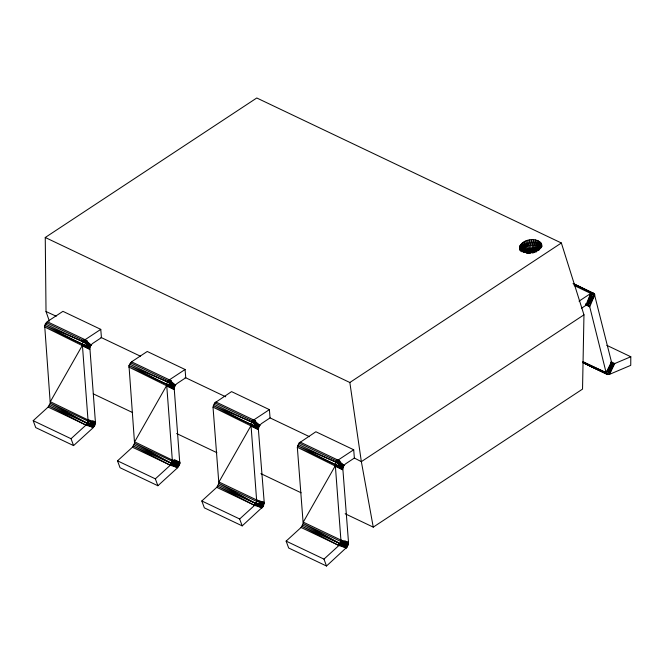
<?xml version="1.0" encoding="UTF-8"?>
<svg xmlns="http://www.w3.org/2000/svg" width="664" height="664" viewBox="0 0 664 664"><rect width="100%" height="100%" fill="white"/><g stroke="black" fill="none" stroke-linecap="round" stroke-linejoin="round"><path stroke-width="1" d="M541.708 246.618C541.583 235.081 517.057 238.891 520.02 249.888L519.489 247.913L520.435 250.901L519.514 246.809L520.584 250.793M606.805 345.33L630.8 356.759L630.75 365.349L609.477 374.363L607.851 374.554L583.59 362.884L607.851 374.554L612.689 363.565L611.453 361.838L594.263 293.704L573.605 283.644M536.504 251.515L521.198 250.718L522.809 248.66L522.85 242.551L524.02 247.738L534.171 252.569M49.377 321.21L46.023 311.532L45.252 237.488L256.777 97.981L561.362 242.991L583.963 314.836L582.535 389.096L373.251 527.133L345.156 513.762M100.77 329.361L85.083 339.702L83.116 341.918L82.328 344.118L88.088 421.15L85.963 425.093L71.04 438.713L73.571 445.602L93.392 427.508L95.516 423.566L89.864 347.861L91.068 344.998L92.62 343.454L101.434 337.636L100.77 329.361L62.931 311.341L47.244 321.691L44.662 325.352L50.248 403.131L48.123 407.073L33.2 420.694L35.731 427.591L73.571 445.602M185.082 369.499L169.395 379.841L167.428 382.049L166.639 384.257L172.399 461.289L170.274 465.223L155.351 478.844L157.883 485.741L177.703 467.647L179.828 463.704L174.175 388L175.379 385.137L176.931 383.593L185.746 377.774L185.082 369.499L147.242 351.48L131.555 361.83L128.974 365.49L134.56 443.27L132.435 447.212L117.511 460.833L120.043 467.722L157.883 485.741M270.057 417.913L269.393 409.63L231.553 391.619L214.787 402.907L213.019 407.115L218.871 483.409L216.746 487.351L201.823 500.971L204.354 507.86L242.194 525.88L262.977 506.665L264.214 502.432L258.404 429.575L258.927 426.653L261.243 423.732L270.057 417.913L309.49 436.688M354.368 458.052L353.704 449.769L315.865 431.758L299.099 443.046L297.331 447.245L303.182 523.547L301.058 527.49L286.134 541.11L288.666 547.999L326.505 566.019L347.289 546.804L348.525 542.571L342.798 468.278L344.002 465.406L345.554 463.862L354.368 458.052L361.357 461.654L373.251 527.133M242.194 525.88L239.662 518.982L254.586 505.362L256.711 501.42L250.951 424.387L251.739 422.188L253.706 419.98L269.393 409.63M326.505 566.019L323.974 559.121L338.897 545.501L341.022 541.558L335.262 464.526L336.05 462.327L338.017 460.119L353.704 449.769M536.18 252.046L521.854 249.664L521.572 243.522L522.809 248.66L524.02 247.738L524.352 241.696L525.456 246.917L533.632 252.876M524.02 247.738L525.456 246.917L526.054 240.974L527.067 246.228L532.644 252.685M541.583 246.601L541.409 243.522L541.094 247.73L540.189 246.917L540.77 242.551L541.094 247.73L526.56 253.009M525.456 246.917L527.067 246.228L527.888 240.409L528.818 245.697L532.262 253.108M527.067 246.228L528.818 245.697L529.806 240.028L531.408 251.249L533.657 239.828L534.312 245.141L530.569 253.001M528.013 253.49L539.027 246.228L539.832 241.688L540.189 246.917L527.009 253.424M528.818 245.697L530.644 245.331L531.748 239.828L532.495 245.141L537.624 245.688L540.189 246.917M529.332 253.108L537.624 245.688L538.604 240.966L539.027 246.228M529.664 253.474L536.039 245.323L537.135 240.409L537.624 245.688M534.312 245.141L535.466 240.019L536.039 245.323M630.8 356.759L614.781 363.54L609.477 374.363L612.689 363.565L610.855 362.677M586.885 304.925L590.752 293.422L592.985 292.865L587.972 304.892L585.748 305.448L581.448 308.287M609.477 374.363L613.677 363.789L614.781 363.54L611.087 361.78M585.748 305.448L590.752 293.422L574.144 285.52M610.921 362.419L613.677 363.789L612.689 363.565L606.962 374.106L606.141 372.662L611.453 361.838M45.276 323.899L83.116 341.918L90.304 346.376L82.245 345.554L50.323 401.72L95.516 423.566L87.333 423.308L49.086 405.953L85.963 425.093L93.392 427.508L87.333 423.308L50.248 403.131L88.088 421.15L95.591 422.163L92.827 420.843M129.588 364.038L167.428 382.049L174.615 386.514L166.556 385.693L134.634 441.859L179.828 463.704L171.636 463.447L133.398 446.092L170.274 465.223L177.703 467.647L171.636 463.447L134.56 443.27L172.399 461.289L179.903 462.293L174.366 459.662M213.899 404.177L251.739 422.188L258.927 426.653L250.867 425.831L218.946 481.998L256.785 500.017L264.214 502.432L255.947 503.586L217.709 486.231L254.586 505.362L262.014 507.786L255.947 503.586L218.871 483.409L256.711 501.42L264.214 502.432M298.211 444.316L336.05 462.327L343.238 466.792L335.179 465.962L303.257 522.136L341.097 540.147L348.525 542.571L340.258 543.725L302.02 526.369L338.897 545.501L346.326 547.924L340.258 543.725L303.182 523.547L341.022 541.558L348.525 542.571L344.832 540.811M582.784 362.063L606.141 372.662L611.918 362.893M583.067 361.681L606.141 372.662L612.689 363.565L610.822 362.668M45.252 237.488L349.845 382.497L561.362 242.991M579.033 301.157L590.752 293.422L587.972 304.892L589.732 306.793L606.141 372.662M583.963 314.836L361.357 461.654L349.845 382.497M525.788 252.669L539.824 249.133M523.705 252.411L539.102 250.096M530.644 245.331L532.495 245.141M521.804 251.739L537.159 250.959M256.769 500.05L264.139 503.843L255.947 503.586L218.439 484.869M341.08 540.189L348.451 543.982L340.258 543.725L302.751 525.008M86.652 344.55L90.304 346.376L82.328 344.118L44.397 326.837L89.781 349.297L82.394 345.645M166.706 385.784L174.093 389.436L128.708 366.976L166.639 384.257L174.615 386.514L170.042 384.232M254.353 424.371L258.927 426.653L250.951 424.387L213.019 407.115L258.404 429.575L251.017 425.923M335.328 466.062L342.715 469.714L297.331 447.245L335.262 464.526L343.238 466.792L338.665 464.501M522.809 248.66L534.271 252.112M82.245 345.554L89.864 347.861L44.662 325.352L91.068 344.998L85.083 339.702L47.244 321.691M166.556 385.693L174.175 388L166.822 384.34M250.867 425.831L258.487 428.139L213.285 405.629L259.69 425.275L253.706 419.98L215.866 401.969M335.179 465.962L342.798 468.278L335.444 464.617M88.163 419.739L95.591 422.163L87.333 423.308L49.825 404.592M172.474 459.878L179.903 462.293L171.636 463.447L134.128 444.731M131.555 361.83L169.395 379.841L175.379 385.137L128.974 365.49L166.639 384.257M300.178 442.099L338.017 460.119L344.002 465.406L297.596 445.768L335.262 464.526M84.079 339.702L86.926 340.956M169.337 380.256L171.237 381.094M252.702 419.98L255.549 421.233M337.013 460.119L339.86 461.372M87.167 422.47L94.354 426.388L87.333 423.308L95.093 425.026L90.511 422.744M172.374 463.099L178.666 466.526L171.636 463.447L179.404 465.165L172.067 461.513M255.789 502.739L262.977 506.665L255.947 503.586L263.716 505.304L259.134 503.021M340.997 543.368L347.289 546.804L340.258 543.725L348.027 545.443L340.69 541.783M82.668 341.188L91.068 344.998L84.004 340.649L46.165 322.638M86.594 344.691L90.304 346.376M166.979 381.327L175.379 385.137L168.316 380.787L130.476 362.768M169.967 384.406L174.615 386.514M251.291 421.466L259.69 425.275L252.627 420.926L214.787 402.907M255.208 424.968L258.927 426.653M335.602 461.604L344.002 465.406L336.938 461.065L299.099 443.046M338.59 464.684L343.238 466.792M88.105 420.196L95.516 423.566M172.416 460.335L179.828 463.704M256.727 500.473L264.139 503.843M341.039 540.612L348.451 543.982M82.46 344.491L89.864 347.861M166.772 384.63L174.175 388M251.083 424.769L258.487 428.139M335.395 464.908L342.798 468.278M46.023 311.532L56.199 316.213M610.872 362.469L613.677 363.789M582.635 362.577L606.962 374.106L582.743 362.436M573.032 283.603L594.263 293.704L587.972 304.892L586.129 304.012M574.36 284.557L591.898 292.907L587.972 304.892L594.745 294.774L591.051 293.015M585.565 303.971L589.25 305.731L594.745 294.774L589.732 306.793L586.046 305.042M100.994 337.428L140.469 356.219M185.14 377.492L225.71 396.806M84.311 339.503L87.084 340.815M168.623 379.634L171.395 380.953M252.934 419.772L255.706 421.092M337.246 459.911L340.018 461.231M93.292 393.852L132.617 412.576M176.624 433.526L216.887 452.69M260.894 473.639L301.149 492.812M86.013 423.997L93.392 427.508L87.009 424.047M170.324 464.136L177.703 467.647L170.407 463.688M254.627 504.266L262.014 507.786L255.632 504.325M338.939 544.405L346.326 547.924L339.03 543.965M48.123 407.073L85.963 425.093M132.435 447.212L170.274 465.223M216.746 487.351L254.586 505.362M301.058 527.49L338.897 545.501M33.2 420.694L71.04 438.713M117.511 460.833L155.351 478.844M201.823 500.971L239.662 518.982M286.134 541.11L323.974 559.121M336.714 461.779L344.002 465.406M251.49 421.183L259.69 425.275M168.092 381.501L175.379 385.137M82.867 340.914L91.068 344.998M340.898 543.617L347.289 546.804M255.673 503.021L262.977 506.665M172.275 463.339L178.666 466.526M87.05 422.744L94.354 426.388M584.312 362.727L590.653 365.906M595.176 368.188L607.851 374.554M519.796 248.967C525.066 255.623 540.064 253.291 541.716 244.576L541.824 246.61M521.854 249.664L520.576 244.584L521.198 250.718L519.887 245.688L520.684 250.776"/></g></svg>
